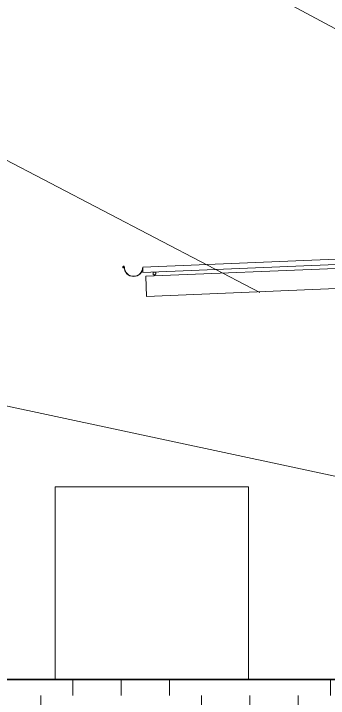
# Model space of a CAD drawing. Header units: inches. Extents: x 20207 to 40520, y -355 to 835.
# Drawn here: x 31264.3 to 31381.5, y -7 to 248.5 of the extents above; entities that cross this region are included whole.
import ezdxf

# ---------------------------------------------------------------- set-up
doc = ezdxf.new("R2010")
doc.units = ezdxf.units.IN
doc.header["$MEASUREMENT"] = 0
doc.linetypes.add('Grid Line 1_2_', pattern=[0.875, 0.5, -0.125, 0.125, -0.125])
for name, color, linetype, lineweight in [('A-ANNO-KEYN', 231, 'Continuous', 9), ('A-FLOR-LEVL', 51, 'Continuous', 9), ('A-ROOF', 132, 'Continuous', 13), ('A-ROOF-OTLN', 132, 'Continuous', 9), ('C-TOPO', 7, 'Continuous', 13), ('E-ELEC-EQPM', 71, 'Continuous', 13), ('E-LITE-EQPM', 33, 'Continuous', 13), ('S-BEAM', 12, 'Continuous', 13)]:
    doc.layers.add(name, color=color, linetype=linetype, lineweight=lineweight)

# ---------------------------------------------------------------- blocks, each defined once
blk = doc.blocks.new('Transformer-Dry-Type-Siemens - 6x6x6-1004770-Elevation - East')
at = {"layer": 'E-ELEC-EQPM'}
for p, q in [((-22913.05, 0), (-22913.05, 72)), ((-22913.05, 72), (-22841.05, 72)), ((-22913.05, 72), (-22841.05, 72)), ((-22913.05, 0), (-22913.05, 72)), ((-22841.05, 72), (-22841.05, 0)), ((-22841.05, 72), (-22841.05, 0))]:
    blk.add_line(p, q, dxfattribs=at)
blk = doc.blocks.new('Dimension Lumber - 5_5 x 7_5 Glulam-1730133-Elevation - East')
at = {"layer": 'S-BEAM'}
for p, q in [((-22879.29, 150.51), (-22797.99, 153.89)), ((-22878.98, 143.01), (-22879.29, 150.51)), ((-22878.98, 143.01), (-22797.99, 146.39))]:
    blk.add_line(p, q, dxfattribs=at)
blk = doc.blocks.new('EXTERIOR LED - SUNRISE LED Light Bar-970652-Elevation - East')
at = {"layer": 'E-LITE-EQPM'}
for p, q in [((-22876.57, 152.12), (-22876.57, 151.12)), ((-22875.57, 152.12), (-22876.57, 152.12)), ((-22876.57, 151.12), (-22875.74, 151.12)), ((-22875.74, 151.12), (-22875.74, 151.28)), ((-22875.74, 151.28), (-22875.57, 151.28)), ((-22875.57, 151.28), (-22875.57, 152.12))]:
    blk.add_line(p, q, dxfattribs=at)

msp = doc.modelspace()

# ---------------------------------------------------------------- hatches: boundary and pattern name
at = {"layer": 'C-TOPO', "lineweight": 9}
h = msp.add_hatch(dxfattribs=at)
h.set_pattern_fill('FP_27', color=8, style=0, pattern_type=2)
h.set_pattern_definition([(0, (-21183.72, 0), (48, 48), [48, -48]), (0, (-21183.72, 18), (48, 48), [48, -48]), (0, (-21183.72, 36), (48, 48), [48, -48]), (90, (-21177.72, 42), (-48, 48), [48, -48]), (90, (-21159.72, 42), (-48, 48), [48, -48]), (90, (-21141.72, 42), (-48, 48), [48, -48])])
h.paths.add_polyline_path([(32708.15, -79.79), (33637.69, -79.79), (33637.69, 0), (31240.72, 0), (31240.72, -79.79), (32398.3, -79.79)], flags=0)
h.paths.add_polyline_path([(33000.47, -60), (32994.99, -60), (32994.99, -36), (33114.99, -36), (33114.99, -60), (33017.99, -60)], flags=0)

# ---------------------------------------------------------------- linework, layer by layer
at = {"layer": 'A-ANNO-KEYN', "color": 153}
for p, q in [((31468.1, 197.8), (31235.02, 323.11)), ((31356.01, 144.42), (31239.4, 205.47)), ((31450.88, 61.6), (31235.65, 107.63))]:
    msp.add_line(p, q, dxfattribs=at)
at = {"layer": 'A-FLOR-LEVL', "linetype": 'Grid Line 1_2_'}
msp.add_line((30965.42, 0), (33831.19, 0), dxfattribs=at)
at = {"layer": 'A-ROOF'}
for p, q in [((31393.61, 157.35), (31312.44, 153.97)), ((31312.44, 151.96), (31393.61, 155.35)), ((31312.44, 153.97), (31312.44, 151.96))]:
    msp.add_line(p, q, dxfattribs=at)
at = {"layer": 'A-ROOF-OTLN'}
for p, q in [((31305.38, 153.72), (31305.34, 153.77)), ((31312.44, 153.97), (31312.37, 153.97))]:
    msp.add_line(p, q, dxfattribs=at)
for centre, radius, start, end in [((31305.19, 153.97), 0.306, 0, 307.841), ((31305.19, 153.97), 0.243, 0, 305.989), ((31308.94, 153.97), 3.5, 180, 360), ((31308.94, 153.97), 3.44, 180, 0)]:
    msp.add_arc(centre, radius, start, end, dxfattribs=at)
at = {"layer": 'C-TOPO', "lineweight": 35}
for p, q in [((31240.72, 0), (31377.49, 0)), ((31377.49, 0), (31740.99, 0))]:
    msp.add_line(p, q, dxfattribs=at)
at = {"layer": 'C-TOPO'}
for q in [(31240.72, 0), (31740.99, 0)]:
    msp.add_line((31377.49, 0), q, dxfattribs=at)

# ---------------------------------------------------------------- block references
at = {"layer": 'E-ELEC-EQPM'}
msp.add_blockref('Transformer-Dry-Type-Siemens - 6x6x6-1004770-Elevation - East', (54192.79, 0), dxfattribs=at)
at = {"layer": 'E-LITE-EQPM'}
msp.add_blockref('EXTERIOR LED - SUNRISE LED Light Bar-970652-Elevation - East', (54192.79, 0), dxfattribs=at)
at = {"layer": 'S-BEAM'}
msp.add_blockref('Dimension Lumber - 5_5 x 7_5 Glulam-1730133-Elevation - East', (54192.79, 0), dxfattribs=at)

doc.saveas('drawing.dxf')
